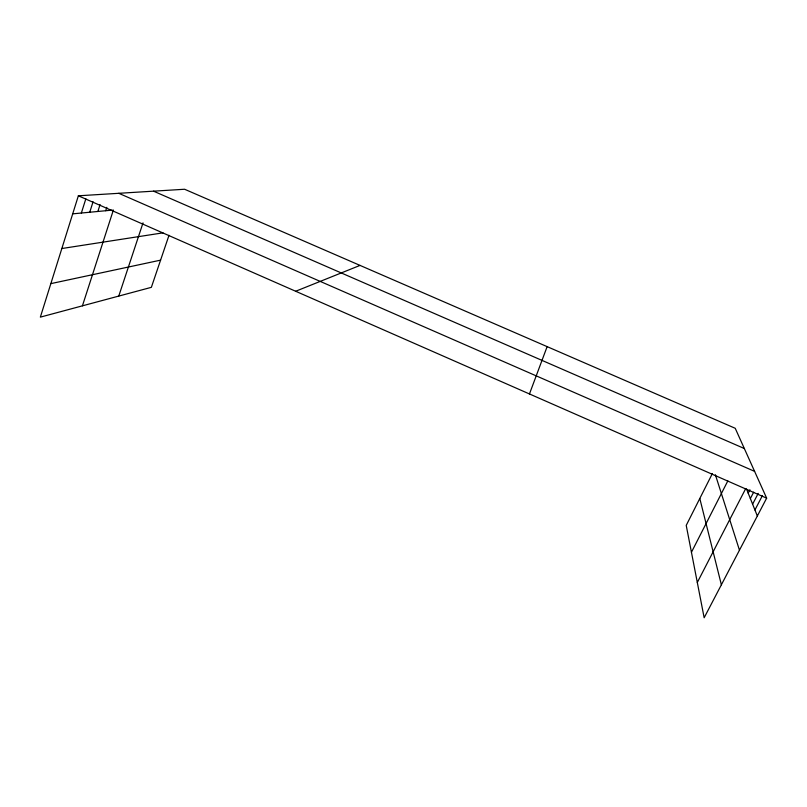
<?xml version="1.0" encoding="UTF-8"?>
<svg xmlns="http://www.w3.org/2000/svg" width="807" height="807" viewBox="0 0 807 807"><rect width="100%" height="100%" fill="white"/><g stroke="black" fill="none" stroke-linecap="round" stroke-linejoin="round"><path stroke-width="1.21" d="M712.399 473.517L686.222 525.387L704.158 617.748L766.65 498.151L735.227 428.285L184.611 189.252L78.36 195.798L40.35 317.131L151.363 287.332L169.006 235.301M81.356 213.028L85.845 198.815M89.738 212.241L93.067 201.75M97.869 211.474L100.068 204.585M105.737 210.728L106.827 207.338M82.425 305.833L113.384 210.012M118.76 296.088L143.021 222.883M529.463 393.957L547.136 346.627M691.438 552.27L727.833 480.901M697.309 582.472L745.537 488.941M748.19 493.138L749.925 489.778M750.359 498.565L753.667 492.179M752.608 504.173L758.217 493.38M754.928 509.974L762.363 495.72M295.665 291.256L360.033 265.402M50.841 283.63L160.583 260.147M61.846 248.526L162.974 232.85M72.711 213.845L112.284 210.113M153.542 191.168L744.336 448.531M118.78 193.307L754.595 471.359M78.36 195.798L766.65 498.151M746.505 488.931L757.339 515.976M715.385 474.748L739.464 550.192M699.8 498.494L721.377 584.782"/></g></svg>
